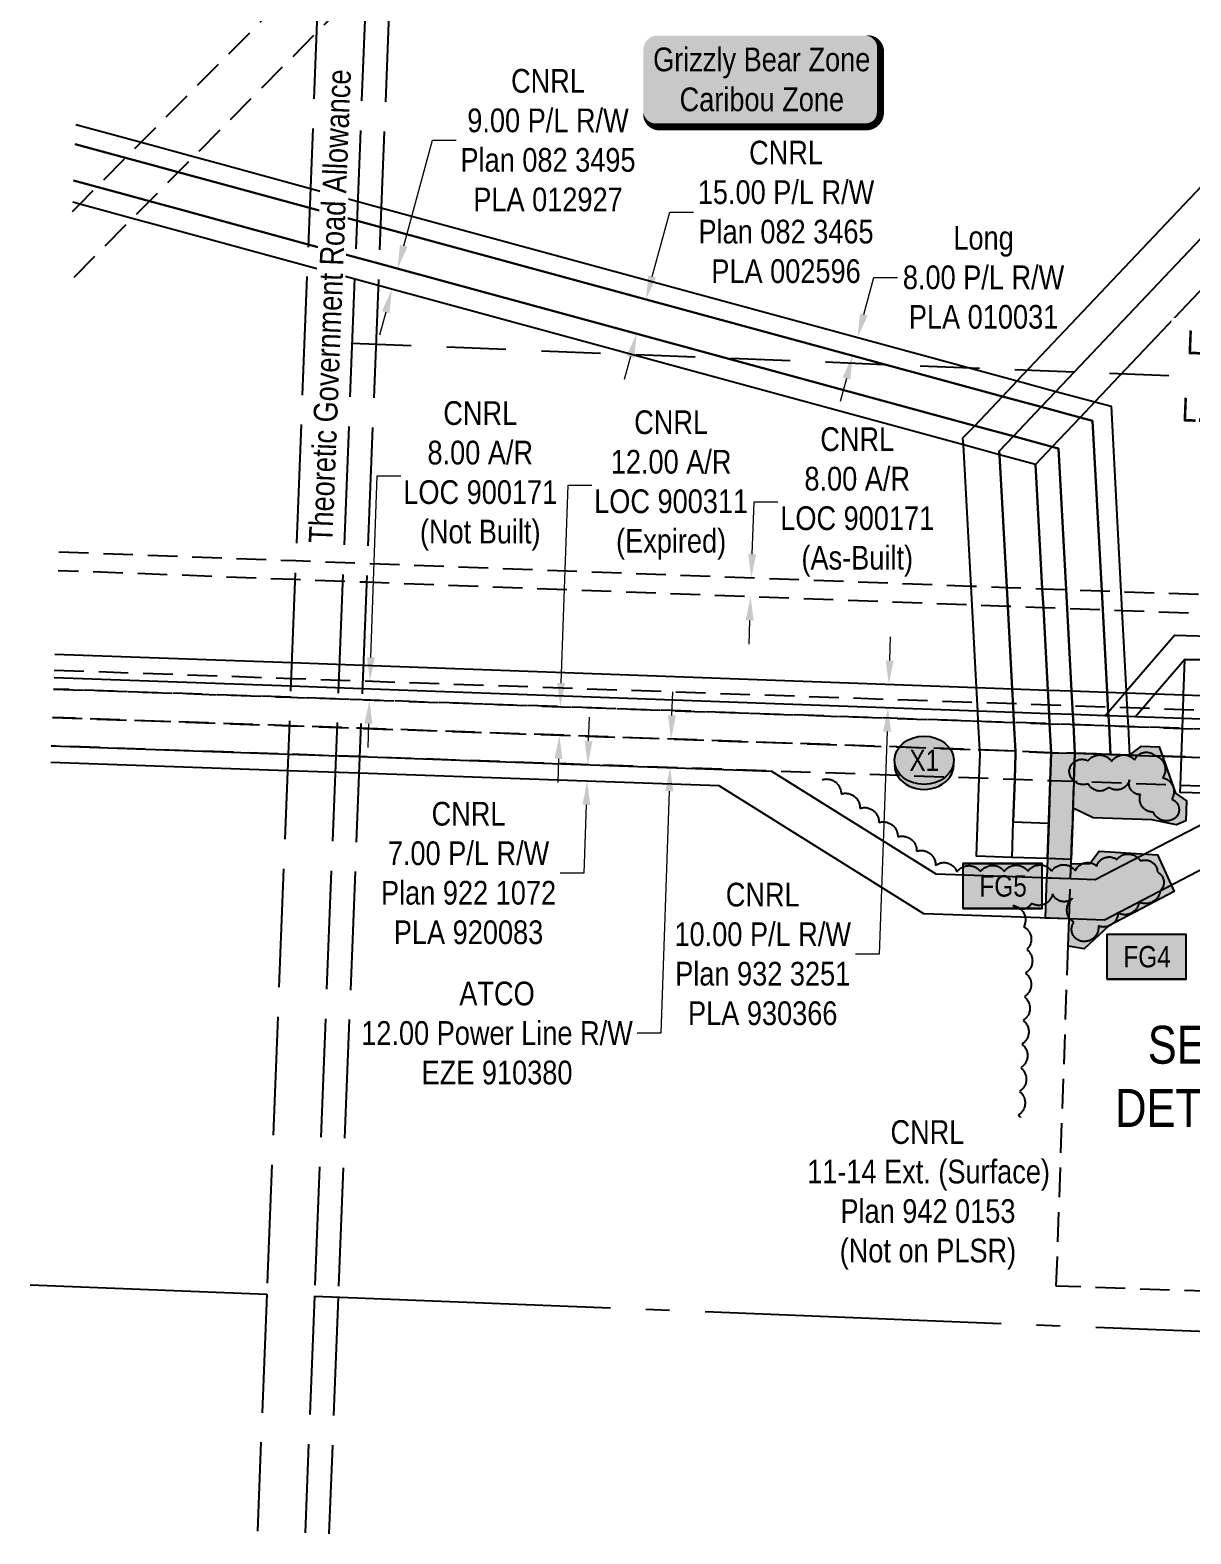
# Model space of a CAD drawing. Extents: x 338924 to 342649, y 6366534 to 6369223.
# Drawn here: x 338924 to 339414, y 6366901 to 6367536 of the extents above; entities that cross this region are included whole.
import ezdxf
from ezdxf.enums import TextEntityAlignment as Align

# ---------------------------------------------------------------- set-up
doc = ezdxf.new("R2010")
doc.units = 0
doc.header["$LTSCALE"] = 5
doc.header["$PDSIZE"] = 0.5
for name, pattern in [('0', [1, 1, 0]), ('foc-ACCESSROAD', [3.75, 2.5, -1.25]), ('foc-FLOWLINE', [3.75, 2.5, -1.25]), ('foc-LSD', [8, 5, -3]), ('foc-QUARTERLINE', [33, 25, -3, 2, -3]), ('foc-UNSURVEYED', [12.5, 10, -2.5])]:
    doc.linetypes.add(name, pattern=pattern)
doc.layers.get('Defpoints').update_dxf_attribs({"color": 9})
for name, color, linetype in [('AS-WILDLIFE-BLOCK', 131, 'Continuous'), ('C-AR', 13, 'foc-ACCESSROAD'), ('C-RW', 13, 'Continuous'), ('C-WS', 13, 'foc-ACCESSROAD'), ('DETAIL-T', 7, 'Continuous'), ('F-EZE', 190, 'foc-FLOWLINE'), ('F-RW', 190, 'Continuous'), ('L-QSEC', 8, 'foc-QUARTERLINE'), ('L-ROAD-T', 7, 'Continuous'), ('L-SECTION-LSD', 7, 'foc-LSD'), ('L-USEC', 7, 'foc-UNSURVEYED'), ('P-CROSSINGS', 250, 'Continuous'), ('P-TEMP-BLOCKS', 250, 'Continuous'), ('P-TEMP-BLUE', 146, 'Continuous'), ('P-WORKAREA', 113, 'Continuous'), ('P-WORKAREA-H', 111, 'Continuous'), ('T-BUSH', 110, '0')]:
    doc.layers.add(name, color=color, linetype=linetype)
for name, color, linetype, lineweight in [('C-AR-T', 13, 'Continuous', 9), ('C-RW-T', 13, 'Continuous', 9), ('C-WS-T', 13, 'Continuous', 9), ('F-EZE-T', 190, 'Continuous', 9), ('F-RW-T', 190, 'Continuous', 9)]:
    doc.layers.add(name, color=color, linetype=linetype, lineweight=lineweight)
doc.layers.add('P-TEMP-BLUE-H', color=7, linetype='Continuous', true_color=0x99e6ff)
doc.styles.add('100L', font='', dxfattribs={"height": 11})
doc.styles.add('80', font='', dxfattribs={"height": 10})
doc.styles.add('80CG', font='', dxfattribs={"height": 10})
doc.styles.add('80L', font='', dxfattribs={"height": 10})
doc.styles.add('Crossing', font='', dxfattribs={"height": 10})
doc.styles.get('100L').set_extended_font_data('Arial Narrow')
doc.styles.get('80').set_extended_font_data('Arial Narrow')
doc.styles.get('80CG').set_extended_font_data('Arial Narrow')
doc.styles.get('80L').set_extended_font_data('Arial Narrow')
doc.styles.get('Crossing').set_extended_font_data('Arial Narrow')
doc.dimstyles.new('Compass 5 000', dxfattribs={"dimscale": 5, "dimtxt": 9, "dimasz": 2, "dimexe": 0.2, "dimexo": 0.0625, "dimgap": 0.5, "dimtad": 0, "dimtih": 1, "dimtoh": 1, "dimzin": 0, "dimdsep": 46, "dimtxsty": '80CG', "dimcen": 0.1, "dimse1": 1, "dimse2": 1, "dimclrd": 256, "dimclrt": 256, "dimaunit": 1, "dimadec": 4, "dimazin": 0, "dimtfac": 0.06, "dimtofl": 0, "dimtmove": 0, "dimatfit": 1, "dimfxl": 0.2, "dimtolj": 1, "dimtzin": 0, "dimlwd": -1, "dimarcsym": 0})

# ---------------------------------------------------------------- blocks, each defined once
blk = doc.blocks.new('*D26')
at = {"layer": 'Defpoints', "color": 0, "transparency": 16777216}
for p in [(339111.4, 6367239.51), (339110.98, 6367227.51), (339193.98, 6367224.61)]:
    blk.add_point(p, dxfattribs=at)
at = {"layer": 'F-EZE-T', "transparency": 16777216}
for p, q in [((339194.75, 6367246.6), (339195.1, 6367256.6)), ((339193.64, 6367214.62), (339190.07, 6367112.55)), ((339190.07, 6367112.55), (339180.07, 6367112.55))]:
    blk.add_line(p, q, dxfattribs=at)
for points in [[(339193.09, 6367246.66), (339196.42, 6367246.55), (339194.4, 6367236.61)], [(339191.97, 6367214.68), (339195.3, 6367214.56), (339193.98, 6367224.61)]]:
    blk.add_solid(points, dxfattribs=at)
at = {"layer": 'F-EZE-T', "transparency": 16777216, "insert": (339120.93, 6367112.55), "char_height": 10, "attachment_point": 5, "style": '80CG'}
blk.add_mtext('\\A1;ATCO\\P12.00 Power Line R/W\\PEZE 910380', dxfattribs=at)
blk = doc.blocks.new('*D27')
at = {"layer": 'C-AR-T', "transparency": 16777216}
for p, q in [((339228.61, 6367314.64), (339229.43, 6367336.62)), ((339229.43, 6367336.62), (339239.43, 6367336.62)), ((339227.55, 6367286.66), (339227.18, 6367276.67))]:
    blk.add_line(p, q, dxfattribs=at)
for points in [[(339226.94, 6367314.7), (339230.27, 6367314.58), (339228.23, 6367304.64)], [(339225.89, 6367286.73), (339229.22, 6367286.6), (339227.93, 6367296.66)]]:
    blk.add_solid(points, dxfattribs=at)
at = {"layer": 'Defpoints', "color": 0, "transparency": 16777216}
for p in [(339192.18, 6367306), (339228.23, 6367304.64), (339191.88, 6367298.01)]:
    blk.add_point(p, dxfattribs=at)
at = {"layer": 'C-AR-T', "transparency": 16777216, "insert": (339272.95, 6367336.62), "char_height": 10, "attachment_point": 5, "style": '80CG'}
blk.add_mtext('\\A1;CNRL\\P8.00 A/R\\PLOC 900171\\P(As-Built)', dxfattribs=at)
blk = doc.blocks.new('*D28')
at = {"layer": 'C-AR-T', "transparency": 16777216}
for p, q in [((339147.99, 6367260.26), (339150.9, 6367343.76)), ((339150.9, 6367343.76), (339160.9, 6367343.76)), ((339146.88, 6367228.28), (339146.53, 6367218.28))]:
    blk.add_line(p, q, dxfattribs=at)
for points in [[(339146.33, 6367260.32), (339149.66, 6367260.2), (339147.64, 6367250.26)], [(339145.21, 6367228.33), (339148.54, 6367228.22), (339147.23, 6367238.27)]]:
    blk.add_solid(points, dxfattribs=at)
at = {"layer": 'Defpoints', "color": 0, "transparency": 16777216}
for p in [(339147.23, 6367238.27), (339553.63, 6367236.13), (339553.21, 6367224.14)]:
    blk.add_point(p, dxfattribs=at)
at = {"layer": 'C-AR-T', "transparency": 16777216, "insert": (339194.41, 6367343.76), "char_height": 10, "attachment_point": 5, "style": '80CG'}
blk.add_mtext('\\A1;CNRL\\P12.00 A/R\\PLOC 900311\\P(Expired)', dxfattribs=at)
blk = doc.blocks.new('*D29')
at = {"layer": 'C-AR-T', "transparency": 16777216}
for p, q in [((339067.68, 6367271.06), (339070.35, 6367347.63)), ((339070.35, 6367347.63), (339080.35, 6367347.63)), ((339066.71, 6367243.09), (339066.36, 6367233.09))]:
    blk.add_line(p, q, dxfattribs=at)
for points in [[(339066.02, 6367271.12), (339069.35, 6367271), (339067.34, 6367261.07)], [(339065.04, 6367243.15), (339068.37, 6367243.03), (339067.06, 6367253.08)]]:
    blk.add_solid(points, dxfattribs=at)
at = {"layer": 'Defpoints', "color": 0, "transparency": 16777216}
for p in [(339067.06, 6367253.08), (339490.9, 6367246.32), (339490.63, 6367238.33)]:
    blk.add_point(p, dxfattribs=at)
at = {"layer": 'C-AR-T', "transparency": 16777216, "insert": (339113.86, 6367347.63), "char_height": 10, "attachment_point": 5, "style": '80CG'}
blk.add_mtext('\\A1;CNRL\\P8.00 A/R\\PLOC 900171\\P(Not Built)', dxfattribs=at)
blk = doc.blocks.new('*D32')
at = {"layer": 'C-RW-T', "transparency": 16777216}
for p, q in [((339186.42, 6367431.72), (339193.82, 6367458.94)), ((339193.82, 6367458.94), (339203.82, 6367458.94)), ((339177.24, 6367397.96), (339174.61, 6367388.31))]:
    blk.add_line(p, q, dxfattribs=at)
for points in [[(339184.81, 6367432.16), (339188.02, 6367431.28), (339183.79, 6367422.07)], [(339175.63, 6367398.4), (339178.84, 6367397.52), (339179.86, 6367407.61)]]:
    blk.add_solid(points, dxfattribs=at)
at = {"layer": 'Defpoints', "color": 0, "transparency": 16777216}
for p in [(339179.86, 6367407.61), (339298.25, 6367390.94), (339294.32, 6367376.49)]:
    blk.add_point(p, dxfattribs=at)
at = {"layer": 'C-RW-T', "transparency": 16777216, "insert": (339242.9, 6367458.94), "char_height": 10, "attachment_point": 5, "style": '80CG'}
blk.add_mtext('\\A1;CNRL\\P15.00 P/L R/W\\PPlan 082 3465\\PPLA 002596', dxfattribs=at)
blk = doc.blocks.new('*D33')
at = {"layer": 'Defpoints', "color": 0, "transparency": 16777216}
for p in [(339273.1, 6367406.07), (339281.56, 6367403.77), (339279.46, 6367396.05)]:
    blk.add_point(p, dxfattribs=at)
at = {"layer": 'F-RW-T', "transparency": 16777216}
for p, q in [((339275.73, 6367415.72), (339279.97, 6367431.33)), ((339279.97, 6367431.33), (339289.97, 6367431.33)), ((339268.38, 6367388.7), (339265.76, 6367379.06))]:
    blk.add_line(p, q, dxfattribs=at)
for points in [[(339274.12, 6367416.16), (339277.34, 6367415.28), (339273.1, 6367406.07)], [(339266.77, 6367389.14), (339269.99, 6367388.27), (339271.01, 6367398.35)]]:
    blk.add_solid(points, dxfattribs=at)
at = {"layer": 'F-RW-T', "transparency": 16777216, "insert": (339326.26, 6367431.33), "char_height": 10, "attachment_point": 5, "style": '80CG'}
blk.add_mtext('\\A1;Long\\P8.00 P/L R/W\\PPLA 010031', dxfattribs=at)
blk = doc.blocks.new('*D35')
at = {"layer": 'C-RW-T', "transparency": 16777216}
for p, q in [((339081.57, 6367444.71), (339093.68, 6367489.2)), ((339093.68, 6367489.2), (339103.68, 6367489.2)), ((339073.95, 6367416.71), (339071.33, 6367407.06))]:
    blk.add_line(p, q, dxfattribs=at)
for points in [[(339079.97, 6367445.15), (339083.18, 6367444.28), (339078.95, 6367435.06)], [(339072.35, 6367417.15), (339075.56, 6367416.28), (339076.58, 6367426.36)]]:
    blk.add_solid(points, dxfattribs=at)
at = {"layer": 'Defpoints', "color": 0, "transparency": 16777216}
for p in [(339076.58, 6367426.36), (339146.66, 6367416.64), (339144.3, 6367407.94)]:
    blk.add_point(p, dxfattribs=at)
at = {"layer": 'C-RW-T', "transparency": 16777216, "insert": (339142.45, 6367489.2), "char_height": 10, "attachment_point": 5, "style": '80CG'}
blk.add_mtext('\\A1;CNRL\\P9.00 P/L R/W\\PPlan 082 3495\\PPLA 012927', dxfattribs=at)
blk = doc.blocks.new('*D40')
at = {"layer": 'C-RW-T', "transparency": 16777216}
for p, q in [((339159.56, 6367235.82), (339159.91, 6367245.82)), ((339158.62, 6367208.84), (339157.62, 6367180.05)), ((339157.62, 6367180.05), (339147.62, 6367180.05))]:
    blk.add_line(p, q, dxfattribs=at)
for points in [[(339157.9, 6367235.88), (339161.23, 6367235.76), (339159.22, 6367225.83)], [(339156.96, 6367208.9), (339160.29, 6367208.78), (339158.97, 6367218.83)]]:
    blk.add_solid(points, dxfattribs=at)
at = {"layer": 'Defpoints', "color": 0, "transparency": 16777216}
for p in [(339114.3, 6367227.4), (339114.06, 6367220.4), (339158.97, 6367218.83)]:
    blk.add_point(p, dxfattribs=at)
at = {"layer": 'C-RW-T', "transparency": 16777216, "insert": (339108.91, 6367180.05), "char_height": 10, "attachment_point": 5, "style": '80CG'}
blk.add_mtext('\\A1;CNRL\\P7.00 P/L R/W\\PPlan 922 1072\\PPLA 920083', dxfattribs=at)
blk = doc.blocks.new('*D42')
at = {"layer": 'C-RW-T', "transparency": 16777216}
for p, q in [((339286.64, 6367269.72), (339287, 6367279.72)), ((339285.55, 6367239.75), (339282.15, 6367145.91)), ((339282.15, 6367145.91), (339272.15, 6367145.91))]:
    blk.add_line(p, q, dxfattribs=at)
for points in [[(339284.97, 6367269.78), (339288.31, 6367269.66), (339286.28, 6367259.73)], [(339283.89, 6367239.81), (339287.22, 6367239.69), (339285.92, 6367249.74)]]:
    blk.add_solid(points, dxfattribs=at)
at = {"layer": 'Defpoints', "color": 0, "transparency": 16777216}
for p in [(339317.81, 6367258.59), (339285.92, 6367249.74), (339317.44, 6367248.6)]:
    blk.add_point(p, dxfattribs=at)
at = {"layer": 'C-RW-T', "transparency": 16777216, "insert": (339233.07, 6367145.91), "char_height": 10, "attachment_point": 5, "style": '80CG'}
blk.add_mtext('\\A1;CNRL\\P10.00 P/L R/W\\PPlan 932 3251\\PPLA 930366', dxfattribs=at)
blk = doc.blocks.new('*U52')
h = blk.add_hatch(color=255)
edge = h.paths.add_edge_path()
edge.add_line((-44, -20), (44, -20))
edge.add_arc((44, -14), 6, 270, 360)
edge.add_line((50, -14), (50, 12.5))
edge.add_arc((44, 12.5), 6, 0, 90)
edge.add_line((44, 18.5), (-44, 18.5))
edge.add_arc((-44, 12.5), 6, 90, 180)
edge.add_line((-50, 12.5), (-50, -14))
edge.add_arc((-44, -14), 6, 180, 270)
at = {"color": 131, "flags": 128}
blk.add_lwpolyline([(-44, -20, 3, 3, 0), (44, -20, 3, 3, 0.414214), (50, -14, 3, 3, 0), (50, 12.5, 3, 0, 0.414214), (44, 18.5, 0, 0, 0), (-44, 18.5, 0, 0, 0.414214), (-50, 12.5, 0, 0, 0), (-50, -14, 0, 3, 0.414214)], format="xyseb", close=True, dxfattribs=at)
at = {"color": 131, "style": '80'}
blk.add_attdef('ENTER_TEXT_001', (-35.99, -5), '', height=10, dxfattribs=at)
blk = doc.blocks.new('Temp_Area5')
at = {"true_color": 0x99e6ff}
h = blk.add_hatch(color=141, dxfattribs=at)
h.dxf.hatch_style = 1
h.paths.add_polyline_path([(-16.83, -9.44), (16.33, -9.44), (16.33, 9.05), (-16.83, 9.05)])
at = {"color": 250}
for points in [[(-17.03, -9.64), (16.53, -9.64), (16.53, 9.25), (-17.03, 9.25)], [(-16.93, -9.54), (16.43, -9.54), (16.43, 9.15), (-16.93, 9.15)]]:
    blk.add_lwpolyline(points, close=True, dxfattribs=at)
at = {"color": 250, "style": '80L'}
blk.add_attdef('TEMPORARY', text='', height=9, dxfattribs=at).set_placement((0, -0.15), align=Align.MIDDLE_CENTER)
blk = doc.blocks.new('xing2')
h = blk.add_hatch(color=50)
h.dxf.hatch_style = 1
edge = h.paths.add_edge_path()
edge.add_ellipse((0, 0), major_axis=(-12.5, 0), ratio=0.816297, start_angle=0, end_angle=360)
h = blk.add_hatch(color=250)
h.dxf.hatch_style = 1
edge = h.paths.add_edge_path()
edge.add_ellipse((0, -2.05), major_axis=(-12.5, 0), ratio=0.816297, start_angle=0, end_angle=180)
edge.add_line((12.5, -2.05), (12.5, 0))
edge.add_ellipse((0, 0), major_axis=(-12.5, 0), ratio=0.816297, start_angle=0, end_angle=180, ccw=False)
edge.add_line((-12.5, 0), (-12.5, -2.05))
at = {"color": 250}
blk.add_ellipse((0, 0), major_axis=(-12.5, 0), ratio=0.816297, dxfattribs=at)
blk.add_ellipse((0, -2.05), major_axis=(-12.5, 0), ratio=0.816297, start_param=0, end_param=3.141593, dxfattribs=at)
at = {"color": 250, "style": 'Crossing'}
blk.add_attdef('CROSSING', text='', height=9, dxfattribs=at).set_placement((0.09, 0.02), align=Align.MIDDLE_CENTER)
at = {"color": 250, "style": 'Crossing', "flags": 1}
for tag, p in [('OWNER', (0.09, -12.49)), ('DESCRIPTION', (0.09, -25.77)), ('LOCATION', (0.09, -39.3)), ('DWG_REF', (0.09, -52.84))]:
    blk.add_attdef(tag, text='', height=9, dxfattribs=at).set_placement(p, align=Align.MIDDLE_CENTER)
blk = doc.blocks.new('Temp_Area3')
h = blk.add_hatch(color=111)
h.dxf.hatch_style = 1
h.paths.add_polyline_path([(-16.83, -9.44), (16.33, -9.44), (16.33, 9.05), (-16.83, 9.05)])
at = {"color": 250}
for points in [[(-17.03, -9.64), (16.53, -9.64), (16.53, 9.25), (-17.03, 9.25)], [(-16.93, -9.54), (16.43, -9.54), (16.43, 9.15), (-16.93, 9.15)]]:
    blk.add_lwpolyline(points, close=True, dxfattribs=at)
at = {"color": 250, "style": '80L'}
blk.add_attdef('TEMPORARY', text='', height=9, dxfattribs=at).set_placement((0, -0.15), align=Align.MIDDLE_CENTER)

msp = doc.modelspace()

# ---------------------------------------------------------------- hatches: boundary and pattern name
at = {"layer": 'P-TEMP-BLUE-H'}
h = msp.add_hatch(color=256, dxfattribs=at)
h.dxf.hatch_style = 1
h.paths.add_polyline_path([(339363.256, 6367185.841), (339353.265, 6367186.19), (339352.982, 6367178.109), (339362.974, 6367177.76)])
at = {"layer": 'P-WORKAREA-H'}
h = msp.add_hatch(color=256, dxfattribs=at)
h.dxf.hatch_style = 1
h.paths.add_polyline_path([(339364.011, 6367207.403), (339363.256, 6367185.841), (339353.265, 6367186.19), (339354.824, 6367230.766), (339364.825, 6367230.693), (339387.89, 6367229.858), (339392.867, 6367233.677), (339400.401, 6367233.371), (339407.286, 6367213.836), (339411.971, 6367210.528), (339411.582, 6367202.185), (339407.7, 6367200.438), (339397.218, 6367202.573), (339372.566, 6367203.349)])
h = msp.add_hatch(color=256, dxfattribs=at)
h.dxf.hatch_style = 1
h.paths.add_polyline_path([(339361.974, 6367149.185), (339362.379, 6367160.772), (339352.388, 6367161.121), (339352.982, 6367178.109), (339362.974, 6367177.76), (339363.193, 6367184.032), (339371.082, 6367184.103), (339375.018, 6367189.267), (339399.616, 6367187.792), (339406.75, 6367172.301), (339379.199, 6367157.795), (339368.694, 6367148.16)])

# ---------------------------------------------------------------- linework, layer by layer
at = {"layer": 'C-AR', "flags": 128}
for points in [[(339400.006, 6367892.789), (339304.51, 6367796.504), (339217.996, 6367709.28), (339207.115, 6367698.309), (339076.211, 6367566.335), (339044.768, 6367534.631), (338992.904, 6367482.335), (338986.393, 6367475.771), (338974.272, 6367463.55), (338966.993, 6367456.211), (338940.567, 6367429.568)], [(338941.734, 6367459.153), (338944.803, 6367462.247), (338952.067, 6367469.57), (338964.199, 6367481.804), (338970.699, 6367488.357), (339045.936, 6367564.219), (339077.379, 6367595.921), (339189.41, 6367708.87), (339200.292, 6367719.842), (339277.4, 6367797.581), (339372.895, 6367893.864)], [(339756.611, 6367878.637), (339753.194, 6367778.704), (339734.425, 6367229.841), (339575.272, 6367235.378), (339435.189, 6367240.25), (339410.202, 6367241.119), (339063.855, 6367253.167), (339033.704, 6367254.22), (338933.785, 6367257.698)], [(338934.101, 6367265.701), (339034.02, 6367262.212), (339064.17, 6367261.159), (339410.48, 6367249.112), (339435.467, 6367248.243), (339575.55, 6367243.372), (339726.705, 6367238.112), (339745.202, 6367779.021), (339748.619, 6367878.955)], [(339829.33, 6367875.752), (339825.34, 6367775.847), (339810.613, 6367407.103), (339804.943, 6367274.983), (339743.051, 6367277.309), (339735.559, 6367277.591), (339728.064, 6367277.872), (339714.621, 6367278.632), (339694.907, 6367279.118), (339616.668, 6367282.059), (339609.696, 6367282.32), (339596.206, 6367282.827), (339577.257, 6367283.54), (339559.461, 6367284.209), (339533.295, 6367285.191), (339443.889, 6367288.547), (339436.895, 6367288.81), (339426.903, 6367289.186), (339384.645, 6367290.773), (339376.593, 6367291.067), (339361.546, 6367291.633), (339351.497, 6367292.005), (339336.454, 6367292.571), (339321.411, 6367293.138), (339065.811, 6367302.762), (339035.664, 6367303.895), (338935.756, 6367307.649)], [(338936.072, 6367315.641), (339035.979, 6367311.886), (339066.126, 6367310.753), (339320.98, 6367301.15), (339336.022, 6367300.584), (339351.064, 6367300.016), (339361.114, 6367299.645), (339376.161, 6367299.078), (339384.218, 6367298.785), (339427.193, 6367297.445), (339437.193, 6367296.795), (339444.187, 6367296.532), (339547.886, 6367292.637), (339576.897, 6367291.548), (339602.951, 6367290.751), (339603.391, 6367290.553), (339616.955, 6367290.044), (339621.934, 6367289.858), (339694.007, 6367287.059), (339718.347, 6367286.24), (339728.338, 6367285.866), (339735.833, 6367285.585), (339743.324, 6367285.302), (339797.294, 6367283.275), (339802.622, 6367407.435), (339817.348, 6367776.164), (339821.338, 6367876.069)], [(338933.786, 6367257.725), (339033.705, 6367254.248), (339063.856, 6367253.197), (339324.048, 6367244.138), (339339.094, 6367243.614), (339354.137, 6367243.088), (339364.176, 6367242.74), (339379.214, 6367242.215), (339387.249, 6367241.934), (339410.205, 6367241.134), (339425.199, 6367240.608), (339435.191, 6367240.258), (339442.186, 6367240.018), (339608.069, 6367234.241), (339615.063, 6367233.995), (339857.129, 6367225.574), (339944.518, 6367222.532), (339944.019, 6367210.544), (339933.818, 6367210.899), (339856.658, 6367213.583), (339734.582, 6367217.826), (339714.599, 6367218.521), (339614.643, 6367221.998), (339607.649, 6367222.241), (339584.658, 6367223.042), (339441.766, 6367228.016), (339434.772, 6367228.259), (339424.78, 6367228.607), (339409.791, 6367229.128), (339387.89, 6367229.858), (339379.867, 6367230.125), (339364.825, 6367230.693), (339354.791, 6367230.766), (339339.746, 6367231.566), (339324.7, 6367232.089), (339063.382, 6367241.18), (339033.231, 6367242.232), (338933.313, 6367245.722)]]:
    msp.add_lwpolyline(points, dxfattribs=at)
at = {"layer": 'C-RW', "flags": 128}
for points in [[(339504.915, 6367517.671), (339373.232, 6367378.839), (339366.983, 6367372.252), (339355.273, 6367359.904), (339348.228, 6367352.479), (339351.064, 6367300.016), (339351.497, 6367292.005), (339353.373, 6367257.298), (339353.912, 6367247.281), (339354.137, 6367243.088), (339354.791, 6367230.766), (339354.413, 6367219.012), (339353.794, 6367201.178), (339353.265, 6367186.19), (339338.278, 6367186.714), (339338.802, 6367201.701), (339339.426, 6367219.535), (339339.807, 6367230.423), (339339.746, 6367231.566), (339339.094, 6367243.614), (339338.868, 6367247.827), (339338.328, 6367257.843), (339336.454, 6367292.571), (339336.022, 6367300.584), (339333.007, 6367356.578), (339332.905, 6367358.116), (339338.911, 6367364.34), (339350.616, 6367376.719), (339356.814, 6367383.257), (339491.959, 6367525.784)], [(338942.857, 6367487.608), (338964.199, 6367481.804), (338975.125, 6367478.832), (338986.393, 6367475.771), (338997.295, 6367472.809), (339041.85, 6367460.681), (339071.722, 6367452.556), (339334.242, 6367381.155), (339350.616, 6367376.719), (339366.983, 6367372.252), (339372.268, 6367370.815), (339376.161, 6367299.078), (339376.593, 6367291.067), (339378.462, 6367256.395), (339378.902, 6367248.014), (339378.997, 6367246.376), (339379.214, 6367242.215), (339379.867, 6367230.125), (339364.825, 6367230.693), (339364.176, 6367242.74), (339363.953, 6367246.943), (339363.69, 6367251.848), (339363.418, 6367256.94), (339361.546, 6367291.633), (339361.114, 6367299.645), (339357.877, 6367359.192), (339355.273, 6367359.904), (339338.911, 6367364.34), (339322.539, 6367368.812), (339071.115, 6367437.182), (339041.244, 6367445.306), (338985.225, 6367460.588), (338974.272, 6367463.55), (338962.983, 6367466.602), (338952.067, 6367469.57), (338942.251, 6367472.239)], [(338942.251, 6367472.239), (338952.067, 6367469.57), (338962.983, 6367466.602), (338974.272, 6367463.55), (338985.225, 6367460.588), (339041.244, 6367445.306), (339071.115, 6367437.182), (339322.539, 6367368.812), (339338.911, 6367364.34), (339355.273, 6367359.904), (339357.877, 6367359.192), (339361.114, 6367299.645), (339361.546, 6367291.633), (339363.418, 6367256.94), (339363.69, 6367251.848), (339363.953, 6367246.943), (339364.176, 6367242.74), (339364.825, 6367230.693), (339364.405, 6367218.662), (339363.256, 6367185.841), (339353.265, 6367186.19), (339353.794, 6367201.178), (339354.413, 6367219.012), (339354.791, 6367230.766), (339354.137, 6367243.088), (339353.912, 6367247.281), (339353.373, 6367257.298), (339351.497, 6367292.005), (339351.064, 6367300.016), (339348.228, 6367352.479), (339333.007, 6367356.578), (339317.781, 6367360.727), (339070.751, 6367427.949), (339040.879, 6367436.074), (338977.886, 6367453.246), (338966.993, 6367456.211), (338955.716, 6367459.281), (338944.803, 6367462.247), (338941.888, 6367463.039)], [(339426.227, 6367269.908), (339411.228, 6367270.223), (339398.689, 6367255.665), (339390.331, 6367245.966), (339387.028, 6367246.083), (339378.997, 6367246.376), (339377.541, 6367246.43), (339378.902, 6367248.014), (339385.894, 6367256.128), (339386.457, 6367256.781), (339406.787, 6367280.389), (339426.578, 6367279.925)], [(338934.369, 6367272.48), (339034.282, 6367268.863), (339064.431, 6367267.771), (339141.793, 6367264.967), (339261.687, 6367260.624), (339323.282, 6367258.388), (339338.328, 6367257.843), (339353.373, 6367257.298), (339363.418, 6367256.94), (339378.462, 6367256.395), (339385.894, 6367256.128), (339386.493, 6367256.106), (339398.689, 6367255.665), (339410.705, 6367255.229), (339425.694, 6367254.675)], [(339424.255, 6367213.617), (339409.267, 6367214.139), (339409.37, 6367217.092), (339409.791, 6367229.128), (339410.205, 6367241.134), (339410.354, 6367245.242), (339410.487, 6367249.111), (339410.705, 6367255.229), (339411.228, 6367270.223), (339426.227, 6367269.908)], [(339425.342, 6367244.701), (339410.354, 6367245.242), (339390.331, 6367245.966), (339387.028, 6367246.083), (339378.997, 6367246.376), (339377.541, 6367246.43), (339363.953, 6367246.943), (339353.912, 6367247.281), (339338.868, 6367247.827), (339323.822, 6367248.371), (339261.254, 6367250.639), (339141.36, 6367254.98), (339064.037, 6367257.783), (339033.888, 6367258.875), (338933.974, 6367262.492)], [(338932.84, 6367233.734), (339032.758, 6367230.244), (339062.909, 6367229.192), (339140.127, 6367226.494), (339236.797, 6367223.119), (339306.179, 6367179.744), (339362.974, 6367177.76), (339373.385, 6367177.397), (339423.904, 6367203.575), (339423.222, 6367184.079), (339377.244, 6367160.253), (339362.379, 6367160.772), (339301.029, 6367162.915), (339214.695, 6367216.887), (339062.633, 6367222.197), (339032.482, 6367223.251), (338932.564, 6367226.74)]]:
    msp.add_lwpolyline(points, dxfattribs=at)
at = {"layer": 'C-WS'}
msp.add_lwpolyline([(339573.443, 6366998.32), (339356.959, 6367005.847), (339362.379, 6367160.772), (339362.974, 6367177.76), (339363.256, 6367185.841), (339364.405, 6367218.662), (339364.825, 6367230.693), (339379.867, 6367230.125), (339387.89, 6367229.858), (339409.791, 6367229.128), (339424.78, 6367228.607), (339434.772, 6367228.259), (339441.766, 6367228.016), (339584.658, 6367223.042), (339584.133, 6367208.059), (339578.889, 6367058.161), (339578.532, 6367048.102), (339578.36, 6367043.265), (339577.865, 6367029.17), (339577.467, 6367017.89), (339577.15, 6367009), (339576.754, 6366998.205), (339573.443, 6366998.32)], close=True, dxfattribs=at)
at = {"layer": 'F-EZE', "flags": 128}
msp.add_lwpolyline([(338933.313, 6367245.722), (339033.231, 6367242.232), (339063.382, 6367241.18), (339324.7, 6367232.089), (339339.746, 6367231.566), (339354.791, 6367230.766), (339364.825, 6367230.693), (339379.867, 6367230.125), (339387.89, 6367229.858), (339409.791, 6367229.128), (339424.78, 6367228.607), (339424.359, 6367216.569), (339409.37, 6367217.092), (339364.405, 6367218.662), (339354.413, 6367219.012), (339339.426, 6367219.535), (339324.439, 6367220.058), (339236.797, 6367223.119), (339140.127, 6367226.494), (339062.909, 6367229.192), (339032.758, 6367230.245), (338932.84, 6367233.734)], dxfattribs=at)
at = {"layer": 'F-RW', "flags": 128}
for points in [[(339491.959, 6367525.784), (339356.814, 6367383.257), (339350.616, 6367376.719), (339338.911, 6367364.34), (339332.905, 6367358.116), (339333.007, 6367356.578), (339336.022, 6367300.584), (339336.454, 6367292.571), (339338.328, 6367257.843), (339338.868, 6367247.827), (339339.094, 6367243.614), (339339.746, 6367231.566), (339339.807, 6367230.423), (339339.426, 6367219.535), (339338.802, 6367201.701), (339353.794, 6367201.178), (339353.265, 6367186.19), (339338.278, 6367186.714), (339323.291, 6367187.238), (339324.439, 6367220.058), (339324.797, 6367230.286), (339324.7, 6367232.089), (339324.048, 6367244.138), (339323.822, 6367248.371), (339323.282, 6367258.388), (339321.411, 6367293.138), (339320.98, 6367301.15), (339317.781, 6367360.727), (339317.583, 6367363.752), (339322.539, 6367368.812), (339334.242, 6367381.155), (339340.472, 6367387.75), (339478.92, 6367533.809)], [(338943.182, 6367495.837), (338970.699, 6367488.357), (338981.612, 6367485.391), (338992.904, 6367482.335), (339003.834, 6367479.378), (339042.174, 6367468.88), (339072.045, 6367460.756), (339340.472, 6367387.75), (339356.814, 6367383.257), (339373.232, 6367378.839), (339380.048, 6367376.986), (339384.218, 6367298.785), (339384.645, 6367290.773), (339386.457, 6367256.781), (339386.493, 6367256.106), (339387.028, 6367246.083), (339387.249, 6367241.934), (339387.89, 6367229.858), (339379.867, 6367230.125), (339379.214, 6367242.215), (339378.997, 6367246.376), (339378.902, 6367248.014), (339378.462, 6367256.395), (339376.593, 6367291.067), (339376.161, 6367299.078), (339372.268, 6367370.815), (339366.983, 6367372.252), (339350.616, 6367376.719), (339334.242, 6367381.155), (339071.722, 6367452.556), (339041.85, 6367460.681), (338997.295, 6367472.809), (338986.393, 6367475.771), (338975.125, 6367478.832), (338964.199, 6367481.804), (338942.857, 6367487.608)]]:
    msp.add_lwpolyline(points, dxfattribs=at)
at = {"layer": 'L-QSEC'}
for p, q in [((338923.869, 6367006.382), (339023.769, 6367002.414)), ((339043.865, 6367001.616), (339847.087, 6366969.712))]:
    msp.add_line(p, q, dxfattribs=at)
at = {"layer": 'L-SECTION-LSD'}
msp.add_line((339059.727, 6367403.613), (339862.865, 6367371.724), dxfattribs=at)
at = {"layer": 'L-USEC'}
for p, q in [((339055.492, 6367806.402), (339023.769, 6367002.406)), ((339075.589, 6367805.609), (339043.865, 6367001.613)), ((339085.642, 6367805.212), (339053.919, 6367001.217)), ((339023.769, 6367002.406), (339019.829, 6366902.506)), ((339043.865, 6367001.614), (339039.926, 6366901.709)), ((339053.919, 6367001.218), (339049.979, 6366901.31))]:
    msp.add_line(p, q, dxfattribs=at)
at = {"layer": 'P-TEMP-BLUE'}
msp.add_lwpolyline([(339363.256, 6367185.841), (339353.265, 6367186.19), (339352.982, 6367178.109), (339362.974, 6367177.76)], close=True, dxfattribs=at)
at = {"layer": 'P-WORKAREA'}
for points in [[(339364.011, 6367207.403), (339363.256, 6367185.841), (339353.265, 6367186.19), (339354.824, 6367230.766), (339364.825, 6367230.693), (339387.89, 6367229.858), (339392.867, 6367233.677), (339400.401, 6367233.371), (339407.286, 6367213.836), (339411.971, 6367210.528), (339411.582, 6367202.185), (339407.7, 6367200.438), (339397.218, 6367202.573), (339372.566, 6367203.349)], [(339361.974, 6367149.185), (339362.379, 6367160.772), (339352.388, 6367161.121), (339352.982, 6367178.109), (339362.974, 6367177.76), (339363.193, 6367184.032), (339371.082, 6367184.103), (339375.018, 6367189.267), (339399.616, 6367187.792), (339406.75, 6367172.301), (339379.199, 6367157.795), (339368.694, 6367148.16)]]:
    msp.add_lwpolyline(points, close=True, dxfattribs=at)
at = {"layer": 'T-BUSH', "flags": 128}
msp.add_lwpolyline([(339362.427, 6367223.299, -0.5205671), (339370.336, 6367227.491, -0.5205671), (339380.327, 6367227.13, -0.5205671), (339390.018, 6367227.71, -0.5205671), (339398.504, 6367229.729, -0.5205671), (339401.828, 6367220.3, -0.5205671), (339405.699, 6367211.285, -0.5205671), (339407.564, 6367203.666, -0.5205671), (339397.906, 6367205.795, -0.5205671), (339392.448, 6367213.18, -0.5205671), (339387.877, 6367219.362, -0.5205671), (339379.039, 6367216.229, -0.5205671), (339370.497, 6367217.753, -0.5205671)], format="xyb", close=True, dxfattribs=at)
msp.add_lwpolyline([(339258.146, 6367219.48, -0.5205671), (339266.121, 6367213.449, -0.5205671), (339274.095, 6367207.419, -0.5205671), (339282.069, 6367201.388, -0.5205671), (339290.044, 6367195.358, -0.5205671), (339298.018, 6367189.327, -0.5205671), (339305.992, 6367183.297, -0.5205671), (339315.013, 6367180.551, -0.5205671), (339325.009, 6367180.685, -0.5205671), (339335.007, 6367180.776, -0.5205671), (339345.004, 6367180.867, -0.5205671), (339355.001, 6367180.958, -0.5205671), (339364.999, 6367181.049, -0.5205671), (339374.044, 6367183.042, -0.5205671), (339382.478, 6367185.815, -0.5205671), (339392.458, 6367185.216, -0.5205671), (339399.652, 6367180.542, -0.5205671), (339400.723, 6367172.518, -0.5205671), (339391.876, 6367167.86, -0.5205671), (339383.03, 6367163.202, -0.5205671), (339374.731, 6367157.766, -0.5205671), (339367.239, 6367151.416, -0.5205671), (339364.352, 6367159.32, -0.5205671), (339363.735, 6367169.299, -0.5205671), (339355.392, 6367171.317, -0.5205671), (339346.485, 6367167.293, -0.5205671), (339338.718, 6367166.406, -0.5205671), (339343.19, 6367157.464, -0.5205671), (339344.493, 6367147.859, -0.5205671), (339343.983, 6367137.874, -0.5205671), (339343.473, 6367127.889, -0.5205671), (339342.964, 6367117.904, -0.5205671), (339342.454, 6367107.919, -0.5205671), (339341.944, 6367097.935, -0.5205671), (339341.434, 6367087.95, -0.5205671), (339340.924, 6367077.965, -0.5205671), (339340.414, 6367067.98, -0.5205671), (339339.799, 6367055.937, -0.5205671)], format="xyb", dxfattribs=at)

# ---------------------------------------------------------------- block references
at = {"layer": 'AS-WILDLIFE-BLOCK'}
ref = msp.add_blockref('*U52', (339232.721, 6367514.902), dxfattribs=at)
ref.add_attrib('ENTER_TEXT_001', 'Grizzly Bear Zone', (339186.81, 6367518.321), dxfattribs={"layer": '0', "color": 131, "height": 10, "style": '80'})
ref.add_attrib('ENTER_TEXT_002', 'Caribou Zone', (339197.993, 6367501.477), dxfattribs={"layer": '0', "color": 131, "height": 10, "style": '80'})
at = {"layer": 'P-CROSSINGS', "xscale": 0.999782, "yscale": 0.999782, "zscale": 0.999782}
msp.add_blockref('xing2', (339301.149, 6367227.66), dxfattribs=at).add_auto_attribs({'CROSSING': 'X1'})
at = {"layer": 'P-TEMP-BLOCKS'}
for name, p, values in [('Temp_Area5', (339334.513, 6367174.813), {'TEMPORARY': 'FG5'}), ('Temp_Area3', (339395.266, 6367144.963), {'TEMPORARY': 'FG4'})]:
    msp.add_blockref(name, p, dxfattribs=at).add_auto_attribs(values)

# ---------------------------------------------------------------- dimensions: what is measured, and where the dimension line sits
at = {"layer": 'C-AR-T'}
dim = msp.add_linear_dim(base=(339228.229, 6367304.645), p1=(339191.883, 6367298.015), p2=(339192.184, 6367306.003), angle=87.842088, text='CNRL\\P8.00 A/R\\PLOC 900171\\P(As-Built)', dimstyle='Compass 5 000', override={"dimtxt": 10}, dxfattribs=at)
dim.commit()
dim.dimension.update_dxf_attribs({"geometry": '*D27', "text_midpoint": (339272.947, 6367336.621), "dimtype": 161})
at = {"layer": 'C-RW-T'}
for base, p1, p2, angle, text, picture, middle in [((339076.58, 6367426.363), (339146.664, 6367416.638), (339144.296, 6367407.936), 254.777175, 'CNRL\\P9.00 P/L R/W\\PPlan 082 3495\\PPLA 012927', '*D35', (339142.448, 6367489.197)), ((339179.86, 6367407.611), (339298.252, 6367390.943), (339294.321, 6367376.486), 254.787418, 'CNRL\\P15.00 P/L R/W\\PPlan 082 3465\\PPLA 002596', '*D32', (339242.905, 6367458.944)), ((339285.916, 6367249.745), (339317.806, 6367258.587), (339317.444, 6367248.602), 267.924108, 'CNRL\\P10.00 P/L R/W\\PPlan 932 3251\\PPLA 930366', '*D42', (339233.066, 6367145.905)), ((339158.972, 6367218.833), (339114.303, 6367227.396), (339114.059, 6367220.401), 268.000007, 'CNRL\\P7.00 P/L R/W\\PPlan 922 1072\\PPLA 920083', '*D40', (339108.913, 6367180.051))]:
    dim = msp.add_linear_dim(base=base, p1=p1, p2=p2, angle=angle, text=text, dimstyle='Compass 5 000', override={"dimtxt": 10}, dxfattribs=at)
    dim.commit()
    dim.dimension.update_dxf_attribs({"geometry": picture, "text_midpoint": middle, "dimtype": 161})
at = {"layer": 'F-EZE-T'}
dim = msp.add_linear_dim(base=(339193.984, 6367224.613), p1=(339111.396, 6367239.509), p2=(339110.977, 6367227.512), angle=267.999232, text='ATCO\\P12.00 Power Line R/W\\PEZE 910380', dimstyle='Compass 5 000', override={"dimtxt": 10}, dxfattribs=at)
dim.commit()
dim.dimension.update_dxf_attribs({"geometry": '*D26', "text_midpoint": (339120.929, 6367112.551), "dimtype": 161})
at = {"layer": 'F-RW-T'}
dim = msp.add_linear_dim(base=(339273.104, 6367406.073), p1=(339279.463, 6367396.054), p2=(339281.562, 6367403.772), angle=74.785056, text='Long\\P8.00 P/L R/W\\PPLA 010031', dimstyle='Compass 5 000', override={"dimtxt": 10}, dxfattribs=at)
dim.commit()
dim.dimension.update_dxf_attribs({"geometry": '*D33', "text_midpoint": (339326.259, 6367431.329), "dimtype": 161})

# ---------------------------------------------------------------- next in the draw order: texts
at = {"layer": 'C-WS-T', "insert": (339251.139, 6367075.84), "char_height": 9.99782, "attachment_point": 1, "style": '80L', "bg_fill": 3, "box_fill_scale": 1.1, "bg_fill_color": 256, "bg_fill_transparency": 0}
msp.add_mtext_dynamic_manual_height_columns('\\pi35.85391;CNRL\\P\\pi0.66377;11-14 Ext. (Surface)\\P\\pi14.72278;Plan 942 0153\\P\\pi14.40907;(Not on PLSR)', width=101.89906, gutter_width=49.989, heights=[0], dxfattribs=at)
at = {"layer": 'DETAIL-T', "color": 3, "insert": (339413.892, 6367094.338), "char_height": 15.9965, "width": 63.62225, "attachment_point": 5, "style": '80CG', "bg_fill": 3, "box_fill_scale": 1, "bg_fill_color": 256, "bg_fill_transparency": 0}
msp.add_mtext('SEE\\PDETAIL', dxfattribs=at)
at = {"layer": 'L-ROAD-T', "insert": (339045.382, 6367419.407), "char_height": 10, "width": 201.76456, "attachment_point": 2, "rotation": 87.740433, "style": '80L', "bg_fill": 3, "box_fill_scale": 1.1, "bg_fill_color": 256, "bg_fill_transparency": 0}
msp.add_mtext('Theoretic Government Road Allowance', dxfattribs=at)
at = {"layer": 'L-SECTION-LSD', "insert": (339410.324, 6367409.097), "char_height": 9.99782, "attachment_point": 1, "rotation": 357.726292, "style": '100L', "bg_fill": 2}
msp.add_mtext_dynamic_manual_height_columns('\\pi1.88838;L.S. 13', width=36.82619, gutter_width=54.988, heights=[0], dxfattribs=at)
at = {"layer": 'L-SECTION-LSD', "insert": (339407.879, 6367380.713), "char_height": 9.99782, "attachment_point": 1, "rotation": 357.726292, "style": '100L', "bg_fill": 3, "box_fill_scale": 1.5, "bg_fill_color": 256, "bg_fill_transparency": 0}
msp.add_mtext_dynamic_manual_height_columns('\\pi2.2272;L.S. 12', width=37.10363, gutter_width=54.988, heights=[0], dxfattribs=at)

# ---------------------------------------------------------------- next in the draw order: dimensions: what is measured, and where the dimension line sits
at = {"layer": 'C-AR-T'}
for base, p1, p2, angle, text, picture, middle in [((339067.057, 6367253.082), (339490.904, 6367246.316), (339490.626, 6367238.331), 268.005485, 'CNRL\\P8.00 A/R\\PLOC 900171\\P(Not Built)', '*D29', (339113.863, 6367347.631)), ((339147.226, 6367238.27), (339553.627, 6367236.131), (339553.21, 6367224.136), 268.00617, 'CNRL\\P12.00 A/R\\PLOC 900311\\P(Expired)', '*D28', (339194.412, 6367343.757))]:
    dim = msp.add_linear_dim(base=base, p1=p1, p2=p2, angle=angle, text=text, dimstyle='Compass 5 000', override={"dimtxt": 10}, dxfattribs=at)
    dim.commit()
    dim.dimension.update_dxf_attribs({"geometry": picture, "text_midpoint": middle, "dimtype": 161})

doc.saveas('drawing.dxf')
